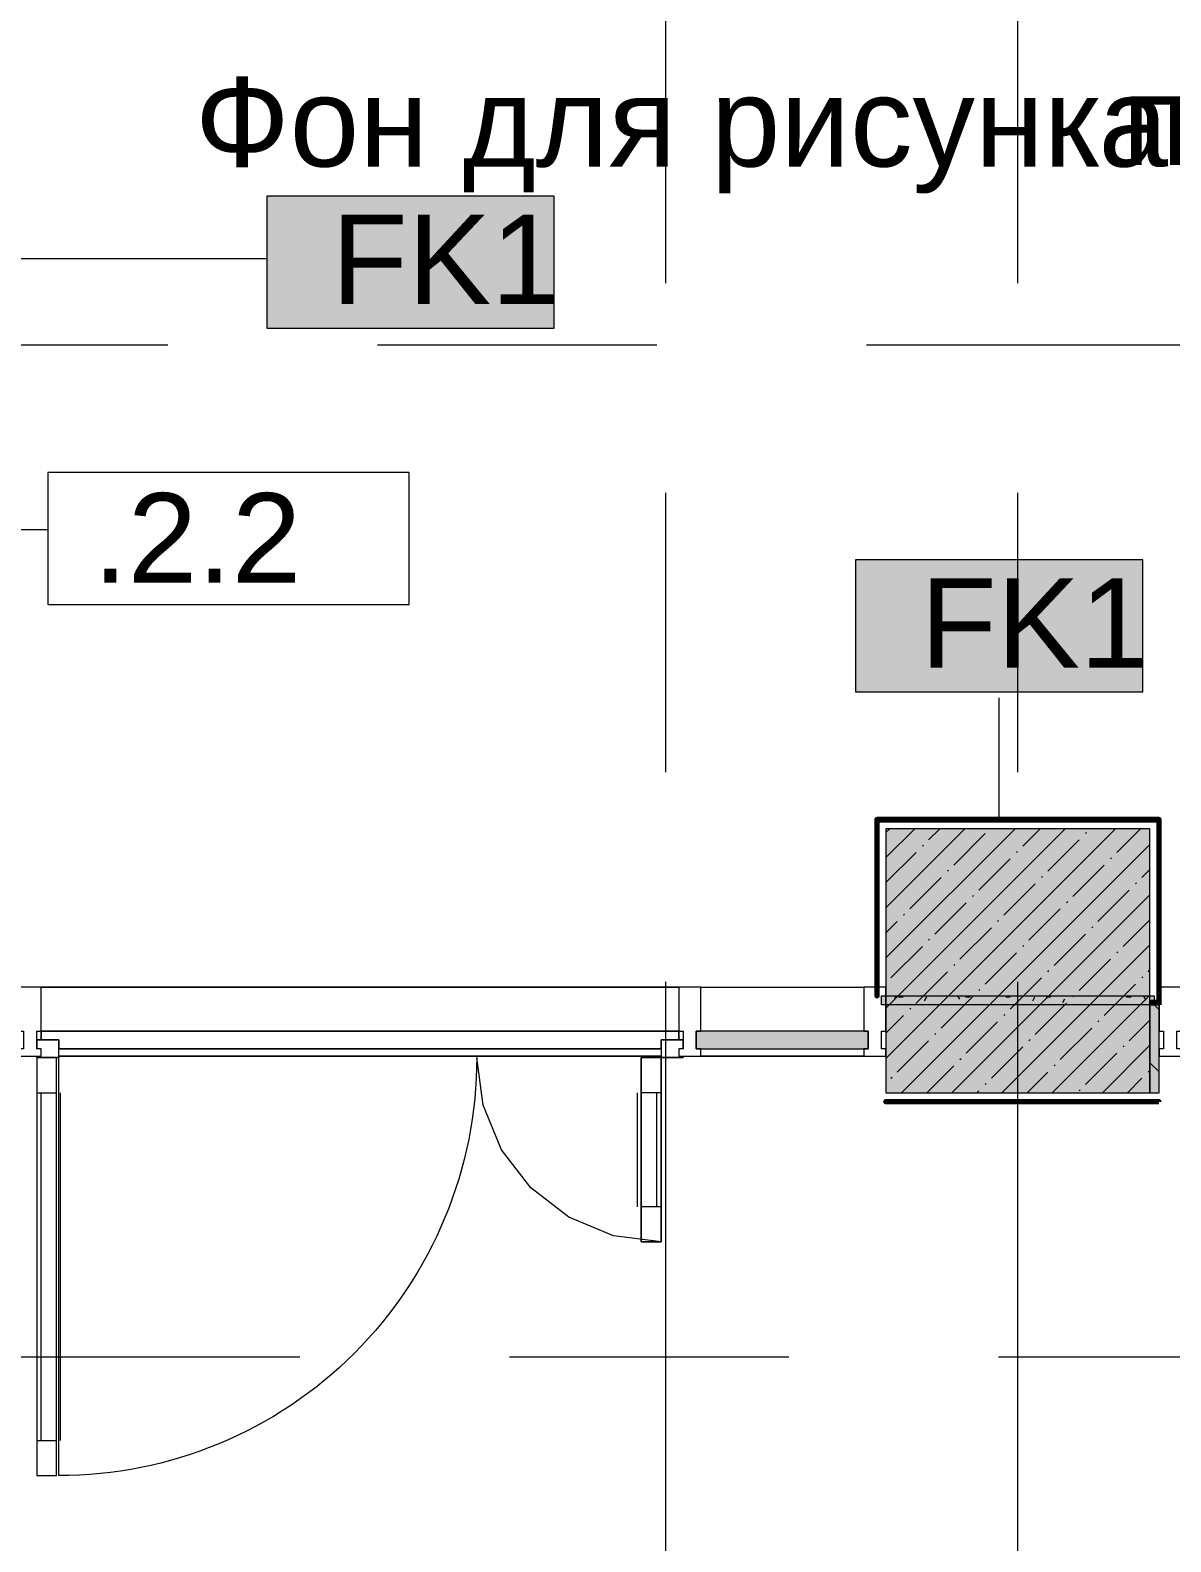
# Model space of a CAD drawing. Header units: millimetres. Extents: x -3817 to 677485, y -22715 to 103890.
# Drawn here: x 46458 to 49051, y 12591 to 16026 of the extents above; entities that cross this region are included whole.
import ezdxf

# ---------------------------------------------------------------- set-up
doc = ezdxf.new("R2010")
doc.units = ezdxf.units.MM
doc.layers.add('PDF _Геометрия', color=7, linetype='Continuous', true_color=0x1d1d1d)
doc.layers.add('PDF _Сплошная заливка', color=7, linetype='Continuous', true_color=0xffffff)
doc.layers.add('PDF _Текст', color=7, linetype='Continuous')
doc.styles.add('PDF GOST-Common', font='arial.ttf')

msp = doc.modelspace()

# ---------------------------------------------------------------- hatches: boundary and pattern name
at = {"layer": 'PDF _Сплошная заливка', "transparency": 33554559}
for points in [[(48909, 13611.3), (49003.3, 13611.3), (49003.3, 14211.3), (48403.3, 14211.3), (48403.3, 13611.3)], [(48909, 13811.3), (49013.3, 13811.3), (49013.3, 13831.3), (48393.3, 13831.3), (48393.3, 13811.3)]]:
    msp.add_hatch(color=256, dxfattribs=at).paths.add_polyline_path(points)

# ---------------------------------------------------------------- linework, layer by layer
at = {"layer": 'PDF _Геометрия', "color": 253, "lineweight": 9, "true_color": 0xaaaaaa}
for points in [[(47903.3, 15451), (47903.3, 17038.5)], [(48703.3, 15451), (48703.3, 17038.5)], [(45183.8, 15311.3), (46771.3, 15311.3)], [(47247.6, 15311.3), (47882.6, 15311.3)], [(48358.8, 15311.3), (49946.3, 15311.3)], [(47903.3, 14339.8), (47903.3, 14974.8)], [(48703.3, 14339.8), (48703.3, 14974.8)], [(47903.3, 12276), (47903.3, 13863.5)], [(48703.3, 12276), (48703.3, 13863.5)], [(46473.3, 13731.3), (46523.3, 13731.3), (46523.3, 13711.3)], [(47892.3, 13711.3), (47892.3, 13731.3), (47942.3, 13731.3)], [(46523.3, 13694.3), (46523.3, 13691.3), (46473.3, 13691.3), (46473.3, 13694.3)], [(47942.3, 13694.3), (47942.3, 13691.3), (47892.3, 13691.3), (47892.3, 13694.3)], [(46473.3, 13611.3), (46518.3, 13611.3)], [(46483.3, 12821.3), (46483.3, 13611.3)], [(46527.3, 12821.3), (46527.3, 13611.3)], [(47838.3, 13352.3), (47838.3, 13611.3)], [(47892.3, 13611.3), (47847.3, 13611.3)], [(47882.3, 13352.3), (47882.3, 13611.3)], [(47892.3, 13352.3), (47847.3, 13352.3)], [(45483.8, 13011.4), (47071.3, 13011.4)], [(47547.6, 13011.4), (48182.6, 13011.4)], [(48658.8, 13011.4), (50246.3, 13011.4)], [(46473.3, 12821.3), (46518.3, 12821.3)]]:
    msp.add_lwpolyline(points, dxfattribs=at)
at = {"layer": 'PDF _Геометрия', "color": 7, "lineweight": 9}
for points in [[(47649, 15648.9), (46995.9, 15648.9), (46995.9, 15348.9), (47649, 15348.9)], [(47319.3, 15021.2), (46498.5, 15021.2), (46498.5, 14721.2), (47319.3, 14721.2)], [(48987.6, 14822.5), (48334.5, 14822.5), (48334.5, 14522.5), (48987.6, 14522.5)], [(49003.3, 13611.3), (49003.3, 13811.3), (49003.3, 14211.3), (48403.3, 14211.3), (48403.3, 13611.3)], [(48353.3, 13751.3), (47982.3, 13751.3), (47982.3, 13851.3), (48353.3, 13851.3)], [(48353.3, 13694.3), (47982.3, 13694.3), (47982.3, 13711.3), (48353.3, 13711.3)], [(47892.3, 13694.3), (46523.3, 13694.3)]]:
    msp.add_lwpolyline(points, close=True, dxfattribs=at)
for points in [[(46173.5, 15507), (46995.9, 15507)], [(46344.3, 14891.3), (46498.5, 14891.3)], [(48661, 14231.8), (48661, 14508.6)], [(47932.3, 13851.3), (46483.3, 13851.3), (47932.3, 13851.3), (47932.3, 13751.3), (47932.3, 13731.3), (47932.3, 13751.3), (46483.3, 13751.3), (47932.3, 13751.3)], [(46483.3, 13751.3), (46483.3, 13731.3), (46483.3, 13751.3), (46483.3, 13851.3)], [(47982.3, 13851.3), (48353.3, 13851.3)], [(47892.3, 13711.3), (46523.3, 13711.3), (47892.3, 13711.3)], [(47982.3, 13694.3), (48353.3, 13694.3)]]:
    msp.add_lwpolyline(points, dxfattribs=at)
at = {"layer": 'PDF _Геометрия', "color": 231, "lineweight": 70, "true_color": 0xff80c0}
msp.add_lwpolyline([(49024.3, 13811.3), (49024.3, 14232.3), (49023.3, 14232.3), (48382.3, 14232.3), (48382.3, 14231.3), (48382.3, 13831.3), (48383.3, 13831.3), (48383.3, 14231.3), (49023.3, 14231.3), (49023.3, 13811.3)], dxfattribs=at)
at = {"layer": 'PDF _Геометрия', "lineweight": 9}
for points in [[(48403.3, 14145.8), (48468.8, 14211.3)], [(48403.3, 14031.8), (48582.8, 14211.3)], [(48403.3, 13917.7), (48696.9, 14211.3)], [(48403.3, 13803.7), (48810.9, 14211.3)], [(48403.3, 13689.6), (48925, 14211.3)], [(48403.3, 14202.9), (48411.8, 14211.3)], [(48500.4, 14185.9), (48525.8, 14211.3)], [(48557.4, 14128.9), (48628.7, 14200.2)], [(48714.2, 14171.6), (48753.9, 14211.3)], [(48771.2, 14114.6), (48842.5, 14185.9)], [(48856.8, 14200.2), (48859.1, 14202.5)], [(48928, 14157.4), (48982, 14211.3)], [(48403.3, 14088.8), (48471.8, 14157.4)], [(48439, 13611.3), (49003.3, 14175.6)], [(48486.1, 14171.6), (48488.5, 14174)], [(48699.9, 14157.4), (48702.3, 14159.8)], [(48614.4, 14071.9), (48685.7, 14143.1)], [(48828.2, 14057.6), (48899.5, 14128.9)], [(48913.8, 14143.1), (48916.2, 14145.5)], [(48985.1, 14100.4), (49003.3, 14118.6)], [(48457.6, 14029.1), (48528.9, 14100.4)], [(48543.1, 14114.6), (48545.5, 14117)], [(48671.4, 14014.8), (48742.7, 14086.1)], [(48757, 14100.4), (48759.3, 14102.7)], [(48970.8, 14086.1), (48973.2, 14088.5)], [(48553.1, 13611.3), (49003.3, 14061.5)], [(48600.1, 14057.6), (48602.5, 14060)], [(48885.3, 14000.6), (48956.5, 14071.9)], [(48443.3, 14014.8), (48445.7, 14017.2)], [(48514.6, 13972.1), (48585.9, 14043.3)], [(48728.5, 13957.8), (48799.7, 14029.1)], [(48814, 14043.3), (48816.4, 14045.7)], [(48403.3, 13974.8), (48429.1, 14000.6)], [(48571.6, 13915), (48642.9, 13986.3)], [(48657.2, 14000.6), (48659.5, 14002.9)], [(48871, 13986.3), (48873.4, 13988.7)], [(48942.3, 13943.5), (49003.3, 14004.5)], [(48500.4, 13957.8), (48502.7, 13960.2)], [(48667.1, 13611.3), (49003.3, 13947.5)], [(48714.2, 13943.5), (48716.6, 13945.9)], [(48785.5, 13900.8), (48856.8, 13972.1)], [(48414.8, 13872.3), (48486.1, 13943.5)], [(48628.7, 13858), (48699.9, 13929.3)], [(48842.5, 13843.8), (48913.8, 13915)], [(48928, 13929.3), (48930.4, 13931.7)], [(48471.8, 13815.2), (48543.1, 13886.5)], [(48557.4, 13900.8), (48559.7, 13903.1)], [(48771.2, 13886.5), (48773.6, 13888.9)], [(48999.3, 13886.5), (49003.3, 13890.5)], [(48614.4, 13843.8), (48616.8, 13846.1)], [(48685.7, 13801), (48757, 13872.3)], [(48899.5, 13786.7), (48970.8, 13858)], [(48985.1, 13872.3), (48987.4, 13874.6)], [(48528.9, 13758.2), (48600.1, 13829.5)], [(48742.7, 13744), (48814, 13815.2)], [(48781.2, 13611.3), (49003.3, 13833.4)], [(48828.2, 13829.5), (48830.6, 13831.9)], [(49024.3, 13800.1), (49013, 13811.3)], [(48403.3, 13746.7), (48443.3, 13786.7)], [(48457.6, 13801), (48460, 13803.4)], [(48671.4, 13786.7), (48673.8, 13789.1)], [(48885.3, 13772.5), (48887.6, 13774.8)], [(48956.5, 13729.7), (49003.3, 13776.4)], [(48514.6, 13744), (48517, 13746.3)], [(48585.9, 13701.2), (48657.2, 13772.5)], [(48799.7, 13686.9), (48871, 13758.2)], [(48429.1, 13658.4), (48500.4, 13729.7)], [(48642.9, 13644.2), (48714.2, 13715.4)], [(48728.5, 13729.7), (48730.8, 13732.1)], [(48895.2, 13611.3), (49003.3, 13719.4)], [(48942.3, 13715.4), (48944.7, 13717.8)], [(48496, 13611.3), (48557.4, 13672.7)], [(48571.6, 13686.9), (48574, 13689.3)], [(48785.5, 13672.7), (48787.8, 13675)], [(48856.8, 13629.9), (48928, 13701.2)], [(49024.3, 13658.7), (49003.3, 13679.7)], [(48414.8, 13644.2), (48417.2, 13646.5)], [(48724.1, 13611.3), (48771.2, 13658.4)], [(48952.2, 13611.3), (48985.1, 13644.2)], [(48999.3, 13658.4), (49001.7, 13660.8)], [(48610.1, 13611.3), (48614.4, 13615.7)], [(48628.7, 13629.9), (48631, 13632.3)], [(48842.5, 13615.7), (48844.9, 13618)]]:
    msp.add_lwpolyline(points, dxfattribs=at)
at = {"layer": 'PDF _Геометрия', "color": 7, "lineweight": 20}
for points in [[(46443.3, 13751.3), (46443.3, 13711.3), (46433.3, 13711.3), (46433.3, 13694.3), (46483.3, 13694.3), (46483.3, 13711.3), (46473.3, 13711.3), (46473.3, 13751.3), (46483.3, 13751.3), (46483.3, 13851.3), (46433.3, 13851.3), (46433.3, 13751.3)], [(47942.3, 13751.3), (47942.3, 13711.3), (47932.3, 13711.3), (47932.3, 13694.3), (47982.3, 13694.3), (47982.3, 13711.3), (47972.3, 13711.3), (47972.3, 13751.3), (47982.3, 13751.3), (47982.3, 13851.3), (47932.3, 13851.3), (47932.3, 13751.3)], [(48363.3, 13711.3), (48353.3, 13711.3), (48353.3, 13694.3), (48403.3, 13694.3), (48403.3, 13711.3), (48393.3, 13711.3), (48393.3, 13751.3), (48403.3, 13751.3), (48403.3, 13851.3), (48353.3, 13851.3), (48353.3, 13751.3), (48363.3, 13751.3)], [(49034.3, 13751.3), (49034.3, 13711.3), (49024.3, 13711.3), (49024.3, 13694.3), (49074.3, 13694.3), (49074.3, 13711.3), (49064.3, 13711.3), (49064.3, 13751.3), (49074.3, 13751.3), (49074.3, 13851.3), (49024.3, 13851.3), (49024.3, 13751.3)], [(48363.3, 13751.3), (47972.3, 13751.3), (47972.3, 13711.3), (48363.3, 13711.3)]]:
    msp.add_lwpolyline(points, close=True, dxfattribs=at)
at = {"layer": 'PDF _Геометрия', "color": 9, "lineweight": 9, "true_color": 0xc0c0c0}
for points in [[(49013.3, 13811.3), (48393.3, 13811.3), (48393.3, 13831.3), (49013.3, 13831.3)], [(49023.3, 13811.3), (49023.3, 13821.3), (49003.3, 13821.3), (49003.3, 13811.3)]]:
    msp.add_lwpolyline(points, close=True, dxfattribs=at)
at = {"layer": 'PDF _Геометрия', "color": 253, "lineweight": 9, "true_color": 0x9b9b9b}
for points in [[(48426.3, 13831.3), (48422.5, 13824.7)], [(48432.1, 13829), (48442.2, 13829)], [(48472.7, 13811.3), (48471.7, 13813.1)], [(48495.5, 13829.4), (48490.5, 13820.6)], [(48571.2, 13823.7), (48566.8, 13831.3)], [(48584.5, 13829), (48594.6, 13829)], [(48676, 13829), (48686, 13829)], [(48741.3, 13828.3), (48736.2, 13819.5)], [(48767.4, 13829), (48777.5, 13829)], [(48809.3, 13824.2), (48804.3, 13815.5)], [(48885, 13828.9), (48883.5, 13831.3)], [(48950.3, 13829), (48960.4, 13829)], [(48994.6, 13821.8), (48989.6, 13830.5)]]:
    msp.add_lwpolyline(points, dxfattribs=at)
at = {"layer": 'PDF _Геометрия', "color": 9, "lineweight": 9, "true_color": 0xc0c0c0}
msp.add_lwpolyline([(49023.3, 13811.3), (49003.3, 13811.3), (49003.3, 13611.3), (49024.3, 13611.3), (49024.3, 13811.3)], dxfattribs=at)
at = {"layer": 'PDF _Геометрия', "color": 231, "lineweight": 9, "true_color": 0xff80c0}
msp.add_lwpolyline([(49023.3, 13811.3), (49024.3, 13811.3)], dxfattribs=at)
at = {"layer": 'PDF _Геометрия', "color": 253, "lineweight": 9, "true_color": 0xaaaaaa}
for points in [[(46473.3, 13731.3), (46523.3, 13731.3), (46523.3, 13711.3), (46523.3, 13731.3)], [(47892.3, 13711.3), (47892.3, 13731.3), (47942.3, 13731.3), (47892.3, 13731.3)], [(46523.3, 13691.3), (46523.3, 13694.3), (46523.3, 13691.3), (46473.3, 13691.3), (46473.3, 13694.3), (46473.3, 13691.3)], [(46518.3, 13691.3), (46473.3, 13691.3), (46473.3, 12741.3), (46518.3, 12741.3), (46518.3, 13691.3), (46473.3, 13691.3), (46473.3, 12741.3), (46518.3, 12741.3)], [(47847.3, 13691.3), (47892.3, 13691.3), (47892.3, 13272.4), (47847.3, 13272.4), (47847.3, 13691.3), (47847.3, 13272.4), (47892.3, 13272.4), (47892.3, 13691.3)], [(47892.3, 13691.3), (47892.3, 13694.3), (47892.3, 13691.3), (47942.3, 13691.3), (47942.3, 13694.3), (47942.3, 13691.3)]]:
    msp.add_lwpolyline(points, close=True, dxfattribs=at)
at = {"layer": 'PDF _Геометрия', "color": 253, "lineweight": 13, "true_color": 0xaaaaaa}
for points in [[(46473.3, 13694.3), (46473.3, 13691.3), (46523.3, 13691.3), (46523.3, 13731.3), (46473.3, 13731.3), (46473.3, 13711.3)], [(47942.3, 13711.3), (47942.3, 13731.3), (47892.3, 13731.3), (47892.3, 13691.3), (47942.3, 13691.3), (47942.3, 13694.3)]]:
    msp.add_lwpolyline(points, dxfattribs=at)
at = {"layer": 'PDF _Геометрия', "color": 253, "lineweight": 9, "true_color": 0xaaaaaa}
msp.add_lwpolyline([(47892.3, 13691.3), (47892.3, 13272.4), (47783.8, 13286.6), (47682.8, 13328.5), (47596, 13395.1), (47529.4, 13481.8), (47487.5, 13582.9), (47473.3, 13691.3, -0.414214), (46523.3, 12741.3), (46523.3, 13691.3)], format="xyb", dxfattribs=at)
at = {"layer": 'PDF _Геометрия', "color": 231, "lineweight": 70, "true_color": 0xff80c0}
msp.add_lwpolyline([(49023.3, 13590.4), (48403.3, 13590.4), (48403.3, 13591.3), (49023.3, 13591.3)], close=True, dxfattribs=at)
at = {"layer": 'PDF _Сплошная заливка', "lineweight": 9, "transparency": 33554559}
for points in [[(47649, 15648.9), (46995.9, 15648.9), (47649, 15348.9), (46995.9, 15348.9)], [(48987.6, 14822.5), (48334.5, 14822.5), (48987.6, 14522.5), (48334.5, 14522.5)]]:
    msp.add_solid(points, dxfattribs=at)
at = {"layer": 'PDF _Сплошная заливка', "color": 254, "lineweight": 35, "true_color": 0xffb9dc, "transparency": 33554559}
msp.add_solid([(48382.3, 13831.3), (48383.3, 13831.3), (48382.3, 14231.3)], dxfattribs=at)
at = {"layer": 'PDF _Сплошная заливка', "lineweight": 35, "transparency": 33554559}
for points in [[(49023.3, 13811.3), (49023.3, 13821.3), (49003.3, 13811.3), (49003.3, 13821.3)], [(49024.3, 13611.3), (49023.3, 13811.3), (49003.3, 13611.3), (49003.3, 13811.3)], [(47972.3, 13711.3), (48363.3, 13711.3), (47972.3, 13751.3), (48363.3, 13751.3)]]:
    msp.add_solid(points, dxfattribs=at)

# ---------------------------------------------------------------- texts
at = {"layer": 'PDF _Текст', "color": 250, "true_color": 0x3c3c3c, "char_height": 203.2, "attachment_point": 4, "style": 'PDF GOST-Common'}
for s, insert in [('Фон для рисунка', (46832.4, 15787.1)), (' .2.2', (46522.1, 14872.4))]:
    msp.add_mtext(s, dxfattribs=dict(at, insert=insert))
at = {"layer": 'PDF _Текст', "char_height": 203.2, "attachment_point": 4, "style": 'PDF GOST-Common'}
for s, insert in [('потолка CF2', (48940.3, 15820)), ('FK1', (47143, 15505.5)), ('FK1', (48481.6, 14679.1))]:
    msp.add_mtext(s, dxfattribs=dict(at, insert=insert))

doc.saveas('drawing.dxf')
